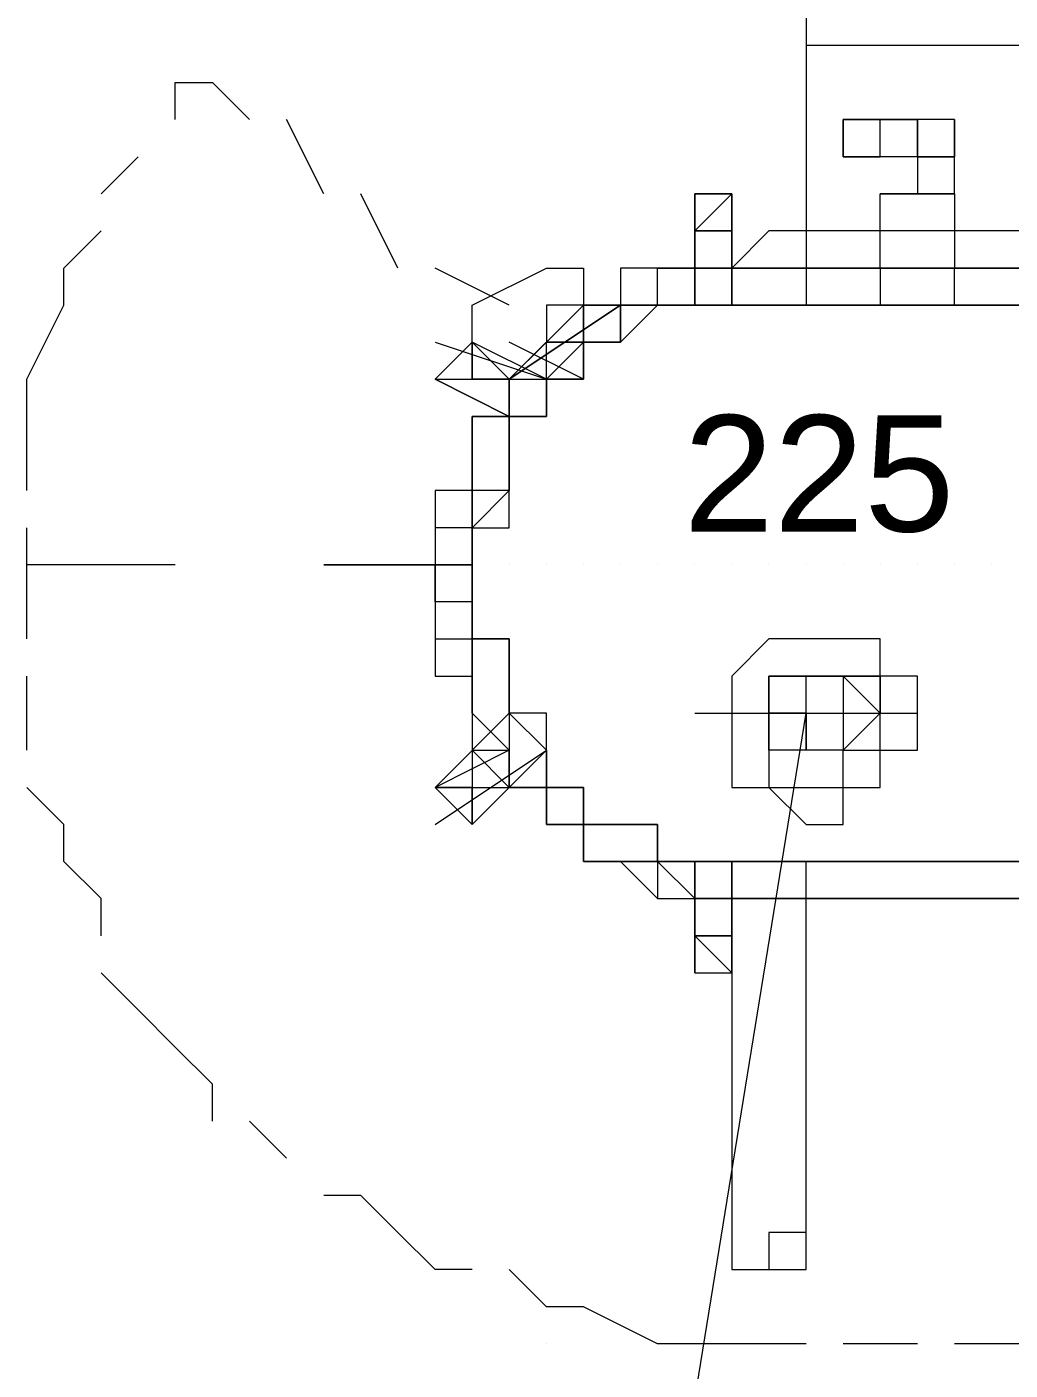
# Model space of a CAD drawing. Header units: inches. Extents: x 5 to 1823, y 18 to 726.
# Drawn here: x 487.972 to 488.567, y 292.79 to 293.603 of the extents above; entities that cross this region are included whole.
import ezdxf

# ---------------------------------------------------------------- set-up
doc = ezdxf.new("R2010")
doc.units = ezdxf.units.IN
doc.header["$MEASUREMENT"] = 0
doc.layers.add('PDF2_PDF_Layer 1', color=7, linetype='Continuous')
doc.layers.add('PDF2_Texto', color=1, linetype='Continuous')
doc.layers.add('PDF2_TUB-ELETRICA', color=7, linetype='Continuous', true_color=0x7fbfff)
doc.styles.add('PDF Arial', font='arial.ttf')

msp = doc.modelspace()

# ---------------------------------------------------------------- hatches: boundary and pattern name
at = {"layer": 'PDF2_PDF_Layer 1', "transparency": 33554559}
h = msp.add_hatch(color=256, dxfattribs=at)
h.paths.add_polyline_path([(488.28613, 292.80566), (488.28613, 292.82811), (488.28613, 292.80566)], flags=0)
h.paths.add_polyline_path([(488.28613, 292.80566), (488.28613, 292.80566), (488.28613, 292.80566)], flags=0)
h.paths.add_polyline_path([(488.28613, 292.80566), (488.28613, 292.80566), (488.28613, 292.80566)], flags=0)
h.paths.add_polyline_path([(488.28613, 292.80566), (488.28613, 292.80566), (488.28613, 292.80566)], flags=0)
h.paths.add_polyline_path([(488.28613, 292.80566), (488.28613, 292.80566), (488.28613, 292.80566)], flags=0)
h.paths.add_polyline_path([(488.28613, 292.80566), (488.28613, 292.80566), (488.28613, 292.80566)], flags=0)
h.paths.add_polyline_path([(488.28613, 292.80566), (488.28613, 292.80566), (488.28613, 292.80566)], flags=0)
h.paths.add_polyline_path([(488.28613, 292.80566), (488.28613, 292.80566), (488.28613, 292.80566)], flags=0)
h.paths.add_polyline_path([(488.28613, 292.80566), (488.28613, 292.80566), (488.28613, 292.80566)], flags=0)
h.paths.add_polyline_path([(488.28613, 292.80566), (488.28613, 292.80566), (488.28613, 292.80566)], flags=0)
h.paths.add_polyline_path([(488.28613, 292.80566), (488.28613, 292.80566), (488.28613, 292.80566)], flags=0)
h.paths.add_polyline_path([(488.28613, 292.80566), (488.28613, 292.80566), (488.28613, 292.80566)], flags=0)
h.paths.add_polyline_path([(488.28613, 292.80566), (488.28613, 292.80566), (488.28613, 292.80566)], flags=0)
h.paths.add_polyline_path([(488.28613, 292.80566), (488.28613, 292.80566), (488.28613, 292.80566)], flags=0)
h.paths.add_polyline_path([(488.28613, 292.80566), (488.28613, 292.80566), (488.28613, 292.80566)], flags=0)
h.paths.add_polyline_path([(488.28613, 292.80566), (488.28613, 292.80566), (488.28613, 292.80566)], flags=0)
h.paths.add_polyline_path([(488.28613, 292.80566), (488.28613, 292.80566), (488.28613, 292.80566)], flags=0)
h.paths.add_polyline_path([(488.28613, 292.80566), (488.28613, 292.80566), (488.28613, 292.80566)], flags=0)
h.paths.add_polyline_path([(488.28613, 292.80566), (488.28613, 292.80566), (488.28613, 292.80566)], flags=0)
h.paths.add_polyline_path([(488.28613, 292.80566), (488.28613, 292.80566), (488.28613, 292.80566)], flags=0)
h.paths.add_polyline_path([(488.28613, 292.80566), (488.28613, 292.80566), (488.28613, 292.80566)], flags=0)
h.paths.add_polyline_path([(488.28613, 292.80566), (488.28613, 292.80566), (488.28613, 292.80566)], flags=0)
h.paths.add_polyline_path([(488.28613, 292.80566), (488.28613, 292.80566), (488.28613, 292.80566)], flags=0)
h.paths.add_polyline_path([(488.28613, 292.80566), (488.28613, 292.80566), (488.28613, 292.80566)], flags=0)
h.paths.add_polyline_path([(488.28613, 292.80566), (488.28613, 292.80566), (488.28613, 292.80566)], flags=0)
h.paths.add_polyline_path([(488.28613, 292.80566), (488.28613, 292.80566), (488.28613, 292.80566)], flags=0)
h.paths.add_polyline_path([(488.28613, 292.80566), (488.28613, 292.80566), (488.28613, 292.80566)], flags=0)
h.paths.add_polyline_path([(488.28613, 292.80566), (488.28613, 292.80566), (488.28613, 292.80566)], flags=0)
h.paths.add_polyline_path([(488.28613, 292.80566), (488.28613, 292.80566), (488.28613, 292.80566)], flags=0)
h.paths.add_polyline_path([(488.28613, 292.80566), (488.28613, 292.80566), (488.28613, 292.80566)], flags=0)
h.paths.add_polyline_path([(488.28613, 292.80566), (488.28613, 292.80566), (488.28613, 292.80566)], flags=0)
h.paths.add_polyline_path([(488.28613, 292.80566), (488.28613, 292.80566), (488.28613, 292.80566)], flags=0)
h.paths.add_polyline_path([(488.28613, 292.80566), (488.28613, 292.80566), (488.28613, 292.80566)], flags=0)
h.paths.add_polyline_path([(488.28613, 292.80566), (488.28613, 292.80566), (488.28613, 292.80566)], flags=0)
h.paths.add_polyline_path([(488.28613, 292.80566), (488.28613, 292.80566), (488.28613, 292.80566)], flags=0)
h.paths.add_polyline_path([(488.28613, 292.80566), (488.28613, 292.80566), (488.28613, 292.80566)], flags=0)
h.paths.add_polyline_path([(488.28613, 292.80566), (488.28613, 292.80566), (488.28613, 292.80566)], flags=0)
h.paths.add_polyline_path([(488.28613, 292.80566), (488.28613, 292.80566), (488.28613, 292.80566)], flags=0)
h.paths.add_polyline_path([(488.28613, 292.80566), (488.28613, 292.80566), (488.28613, 292.80566)], flags=0)
h.paths.add_polyline_path([(488.28613, 292.80566), (488.28613, 292.80566), (488.28613, 292.80566)], flags=0)
h.paths.add_polyline_path([(488.28613, 292.80566), (488.28613, 292.80566), (488.28613, 292.80566)], flags=0)
h.paths.add_polyline_path([(488.28613, 292.80566), (488.28613, 292.80566), (488.28613, 292.80566)], flags=0)
h.paths.add_polyline_path([(488.28613, 292.80566), (488.28613, 292.80566), (488.28613, 292.80566)], flags=0)

# ---------------------------------------------------------------- linework, layer by layer
at = {"layer": 'PDF2_PDF_Layer 1', "lineweight": 5}
for points in [[(488.44329, 293.43431), (488.91478, 293.43431), (488.91478, 293.59148), (488.91478, 293.61393), (488.44329, 293.61393), (488.44329, 293.59148)], [(488.48819, 293.52412), (488.46574, 293.52412), (488.46574, 293.54657), (488.48819, 293.54657), (488.46574, 293.54657), (488.46574, 293.52412)], [(488.51065, 293.54657), (488.51065, 293.52412), (488.51065, 293.54657), (488.51065, 293.52412), (488.48819, 293.52412), (488.48819, 293.54657), (488.51065, 293.54657), (488.51065, 293.52412)], [(488.51065, 293.50167), (488.5331, 293.50167), (488.5331, 293.52412), (488.51065, 293.52412)], [(488.48819, 293.45676), (488.48819, 293.50167), (488.51065, 293.50167), (488.5331, 293.50167), (488.5331, 293.45676)], [(488.30858, 293.45676), (488.30858, 293.43431), (488.33103, 293.43431), (488.26367, 293.38941), (488.24122, 293.41186), (488.24122, 293.43431), (488.28613, 293.45676)], [(488.5331, 293.45676), (488.48819, 293.45676), (488.48819, 293.43431), (488.5331, 293.43431)], [(488.42084, 293.18734), (488.42084, 293.16489), (488.42084, 293.14244), (488.44329, 293.14244), (488.46574, 293.14244), (488.46574, 293.16489), (488.48819, 293.16489), (488.48819, 293.18734), (488.48819, 293.20979), (488.46574, 293.20979), (488.44329, 293.20979), (488.42084, 293.20979)], [(488.42084, 293.18734), (488.42084, 293.16489), (488.42084, 293.14244), (488.44329, 293.14244), (488.46574, 293.14244), (488.46574, 293.16489), (488.48819, 293.16489), (488.48819, 293.18734), (488.48819, 293.20979), (488.46574, 293.20979), (488.44329, 293.20979), (488.42084, 293.20979)], [(488.44329, 293.20979), (488.46574, 293.20979), (488.46574, 293.16489), (488.44329, 293.16489), (488.44329, 293.18734)], [(488.44329, 293.18734), (488.44329, 293.16489), (488.44329, 293.18734), (488.44329, 293.16489)], [(488.39839, 293.09753), (488.39839, 292.85056), (488.44329, 292.85056), (488.44329, 293.09753)], [(488.39839, 293.05263), (488.37593, 293.05263), (488.37593, 293.07508), (488.39839, 293.07508)], [(488.42084, 292.87301), (488.42084, 292.85056), (488.44329, 292.85056), (488.44329, 292.87301)]]:
    msp.add_lwpolyline(points, close=True, dxfattribs=at)
for points in [[(488.91478, 293.43431), (488.91478, 293.59148), (488.44329, 293.59148), (488.44329, 293.43431)], [(488.06161, 293.54657), (488.06161, 293.56902), (488.08406, 293.56902), (488.10651, 293.54657)], [(488.15141, 293.50167), (488.12896, 293.54657)], [(488.51065, 293.52412), (488.5331, 293.52412), (488.5331, 293.54657), (488.51065, 293.54657), (488.48819, 293.54657)], [(488.51065, 293.52412), (488.51065, 293.54657), (488.51065, 293.52412)], [(488.5331, 293.54657), (488.5331, 293.52412), (488.5331, 293.54657)], [(488.5331, 293.54657), (488.5331, 293.54657)], [(488.0167, 293.50167), (488.03915, 293.52412)], [(488.51065, 293.52412), (488.51065, 293.52412)], [(488.5331, 293.52412), (488.5331, 293.52412)], [(488.19632, 293.45676), (488.17387, 293.50167)], [(488.37593, 293.47922), (488.39839, 293.50167), (488.37593, 293.50167), (488.37593, 293.47922), (488.39839, 293.50167), (488.37593, 293.50167), (488.37593, 293.43431), (488.37593, 293.50167), (488.39839, 293.50167), (488.39839, 293.43431), (488.39839, 293.50167)], [(488.37593, 293.50167), (488.37593, 293.50167)], [(488.39839, 293.50167), (488.39839, 293.50167)], [(488.39839, 293.50167), (488.39839, 293.50167)], [(488.48819, 293.50167), (488.5331, 293.50167), (488.51065, 293.50167), (488.5331, 293.50167), (488.48819, 293.50167), (488.51065, 293.50167)], [(487.9718, 293.32205), (487.9718, 293.3445), (487.9718, 293.36696), (487.9718, 293.38941), (487.99425, 293.43431), (487.99425, 293.45676), (488.0167, 293.47922)], [(488.93723, 293.47922), (488.42084, 293.47922), (488.39839, 293.45676), (488.37593, 293.45676), (488.35348, 293.45676), (488.33103, 293.45676), (488.33103, 293.43431), (488.30858, 293.43431), (488.28613, 293.43431), (488.28613, 293.41186), (488.26367, 293.38941), (488.26367, 293.36696), (488.24122, 293.36696), (488.24122, 293.3445), (488.24122, 293.32205), (488.21877, 293.32205), (488.21877, 293.2996), (488.21877, 293.27715), (488.21877, 293.2547), (488.21877, 293.23224), (488.21877, 293.20979), (488.24122, 293.20979), (488.24122, 293.18734), (488.24122, 293.16489), (488.26367, 293.16489), (488.26367, 293.14244), (488.28613, 293.14244), (488.28613, 293.11998), (488.30858, 293.11998), (488.30858, 293.09753), (488.33103, 293.09753), (488.35348, 293.07508), (488.37593, 293.07508), (488.39839, 293.07508), (488.42084, 293.07508), (488.93723, 293.07508)], [(488.39839, 293.47922), (488.37593, 293.47922), (488.39839, 293.47922)], [(488.93723, 293.45676), (488.42084, 293.45676), (488.39839, 293.45676), (488.37593, 293.45676), (488.35348, 293.45676), (488.33103, 293.45676), (488.33103, 293.43431), (488.30858, 293.43431), (488.30858, 293.41186), (488.28613, 293.41186), (488.26367, 293.38941), (488.26367, 293.36696), (488.24122, 293.36696), (488.24122, 293.3445), (488.24122, 293.32205), (488.24122, 293.2996), (488.21877, 293.2996), (488.21877, 293.27715), (488.21877, 293.2547), (488.21877, 293.23224), (488.24122, 293.23224), (488.24122, 293.20979), (488.24122, 293.18734), (488.24122, 293.16489), (488.26367, 293.16489), (488.26367, 293.14244), (488.28613, 293.14244), (488.28613, 293.11998), (488.30858, 293.11998), (488.30858, 293.09753), (488.33103, 293.09753), (488.35348, 293.09753), (488.35348, 293.07508), (488.37593, 293.07508), (488.39839, 293.07508), (488.42084, 293.07508), (488.93723, 293.07508), (488.42084, 293.07508), (488.39839, 293.07508), (488.37593, 293.07508), (488.35348, 293.09753), (488.33103, 293.09753), (488.30858, 293.09753), (488.30858, 293.11998), (488.28613, 293.11998), (488.28613, 293.14244), (488.26367, 293.14244), (488.26367, 293.16489), (488.24122, 293.18734), (488.24122, 293.20979), (488.24122, 293.23224), (488.24122, 293.2547), (488.21877, 293.2547), (488.21877, 293.27715), (488.24122, 293.27715), (488.24122, 293.2996), (488.24122, 293.32205), (488.24122, 293.3445), (488.24122, 293.36696), (488.26367, 293.36696), (488.26367, 293.38941), (488.28613, 293.38941), (488.28613, 293.41186), (488.30858, 293.41186), (488.30858, 293.43431), (488.33103, 293.43431), (488.35348, 293.43431), (488.35348, 293.45676), (488.37593, 293.45676), (488.39839, 293.45676), (488.42084, 293.45676), (488.93723, 293.45676)], [(488.26367, 293.43431), (488.21877, 293.45676)], [(488.30858, 293.45676), (488.30858, 293.45676)], [(488.39839, 293.45676), (488.37593, 293.45676)], [(488.48819, 293.45676), (488.48819, 293.45676)], [(488.5331, 293.45676), (488.48819, 293.45676), (488.5331, 293.45676)], [(488.48819, 293.45676), (488.48819, 293.45676)], [(488.5331, 293.45676), (488.5331, 293.45676)], [(488.93723, 293.09753), (488.42084, 293.09753), (488.39839, 293.09753), (488.37593, 293.09753), (488.35348, 293.09753), (488.35348, 293.11998), (488.33103, 293.11998), (488.30858, 293.11998), (488.30858, 293.14244), (488.28613, 293.14244), (488.28613, 293.16489), (488.28613, 293.18734), (488.26367, 293.18734), (488.26367, 293.20979), (488.26367, 293.23224), (488.24122, 293.23224), (488.24122, 293.2547), (488.24122, 293.27715), (488.24122, 293.2996), (488.26367, 293.2996), (488.26367, 293.32205), (488.26367, 293.3445), (488.26367, 293.36696), (488.28613, 293.36696), (488.28613, 293.38941), (488.30858, 293.38941), (488.30858, 293.41186), (488.33103, 293.41186), (488.35348, 293.43431), (488.37593, 293.43431), (488.39839, 293.43431), (488.42084, 293.43431), (488.93723, 293.43431)], [(488.93723, 293.43431), (488.42084, 293.43431), (488.39839, 293.43431), (488.37593, 293.43431), (488.35348, 293.43431), (488.33103, 293.43431), (488.33103, 293.41186), (488.30858, 293.41186), (488.30858, 293.38941), (488.28613, 293.38941), (488.28613, 293.36696), (488.26367, 293.36696), (488.26367, 293.3445), (488.26367, 293.32205), (488.24122, 293.32205), (488.24122, 293.2996), (488.24122, 293.27715), (488.24122, 293.2547), (488.24122, 293.23224), (488.26367, 293.23224), (488.26367, 293.20979), (488.26367, 293.18734), (488.28613, 293.16489), (488.28613, 293.14244), (488.30858, 293.14244), (488.30858, 293.11998), (488.33103, 293.11998), (488.35348, 293.11998), (488.35348, 293.09753), (488.37593, 293.09753), (488.39839, 293.09753), (488.42084, 293.09753), (488.93723, 293.09753), (488.42084, 293.09753), (488.39839, 293.09753), (488.37593, 293.09753), (488.35348, 293.09753), (488.35348, 293.11998), (488.33103, 293.11998), (488.30858, 293.11998), (488.30858, 293.14244), (488.28613, 293.14244), (488.28613, 293.16489), (488.26367, 293.18734), (488.26367, 293.20979), (488.26367, 293.23224), (488.24122, 293.23224), (488.24122, 293.2547), (488.24122, 293.27715), (488.24122, 293.2996), (488.26367, 293.32205), (488.26367, 293.3445), (488.26367, 293.36696), (488.28613, 293.36696), (488.28613, 293.38941), (488.30858, 293.38941), (488.30858, 293.41186), (488.33103, 293.41186), (488.33103, 293.43431), (488.35348, 293.43431), (488.37593, 293.43431), (488.39839, 293.43431), (488.42084, 293.43431), (488.93723, 293.43431)], [(488.24122, 293.43431), (488.24122, 293.43431)], [(488.42084, 293.43431), (488.39839, 293.43431), (488.37593, 293.43431), (488.35348, 293.43431), (488.33103, 293.41186), (488.30858, 293.41186), (488.30858, 293.38941), (488.26367, 293.41186)], [(488.30858, 293.43431), (488.26367, 293.38941), (488.33103, 293.43431)], [(488.30858, 293.43431), (488.30858, 293.43431)], [(488.33103, 293.43431), (488.33103, 293.43431)], [(488.48819, 293.43431), (488.48819, 293.43431)], [(488.5331, 293.43431), (488.5331, 293.43431)], [(488.21877, 293.41186), (488.28613, 293.38941), (488.24122, 293.41186), (488.21877, 293.38941), (488.26367, 293.36696), (488.21877, 293.38941), (488.24122, 293.38941), (488.24122, 293.41186), (488.21877, 293.38941), (488.24122, 293.41186), (488.24122, 293.38941)], [(488.24122, 293.41186), (488.24122, 293.41186)], [(488.28613, 293.38941), (488.30858, 293.41186), (488.28613, 293.38941)], [(488.30858, 293.41186), (488.30858, 293.41186)], [(488.21877, 293.38941), (488.21877, 293.38941)], [(488.24122, 293.38941), (488.26367, 293.38941), (488.24122, 293.38941)], [(488.26367, 293.36696), (488.26367, 293.38941)], [(488.26367, 293.38941), (488.26367, 293.38941)], [(488.28613, 293.38941), (488.28613, 293.38941)], [(487.9718, 293.23224), (487.9718, 293.2547), (487.9718, 293.27715), (487.9718, 293.2996)], [(487.9718, 293.2996), (487.9718, 293.2996)], [(488.06161, 293.27715), (487.9718, 293.27715)], [(488.15141, 293.27715), (488.24122, 293.27715), (488.15141, 293.27715)], [(488.17387, 293.27715), (488.17387, 293.27715)], [(488.26367, 293.27715), (488.26367, 293.27715)], [(488.28613, 293.27715), (488.28613, 293.27715)], [(488.30858, 293.27715), (488.30858, 293.27715)], [(488.33103, 293.27715), (488.33103, 293.27715)], [(488.35348, 293.27715), (488.35348, 293.27715)], [(488.37593, 293.27715), (488.37593, 293.27715)], [(488.39839, 293.27715), (488.39839, 293.27715)], [(488.42084, 293.27715), (488.42084, 293.27715)], [(488.44329, 293.27715), (488.44329, 293.27715)], [(488.46574, 293.27715), (488.46574, 293.27715)], [(488.48819, 293.27715), (488.48819, 293.27715)], [(488.51065, 293.27715), (488.51065, 293.27715)], [(488.5331, 293.27715), (488.5331, 293.27715)], [(488.55555, 293.27715), (488.55555, 293.27715)], [(488.37593, 293.18734), (488.39839, 293.18734), (488.39839, 293.16489), (488.39839, 293.14244), (488.42084, 293.14244), (488.44329, 293.11998), (488.46574, 293.11998), (488.46574, 293.14244), (488.48819, 293.14244), (488.48819, 293.16489), (488.51065, 293.16489), (488.51065, 293.18734), (488.51065, 293.20979), (488.48819, 293.20979), (488.48819, 293.23224), (488.46574, 293.23224), (488.44329, 293.23224), (488.42084, 293.23224), (488.39839, 293.20979), (488.39839, 293.18734), (488.42084, 293.18734), (488.44329, 293.18734), (488.46574, 293.18734), (488.48819, 293.18734), (488.51065, 293.18734)], [(487.9718, 293.16489), (487.9718, 293.18734), (487.9718, 293.20979)], [(488.44329, 293.18734), (488.42084, 293.18734), (488.42084, 293.20979), (488.44329, 293.20979), (488.46574, 293.20979), (488.46574, 293.18734), (488.48819, 293.18734), (488.46574, 293.16489), (488.44329, 293.16489), (488.42084, 293.16489), (488.42084, 293.18734), (488.42084, 293.16489), (488.42084, 293.14244), (488.44329, 293.14244), (488.46574, 293.14244)], [(488.42084, 293.20979), (488.44329, 293.20979)], [(488.44329, 293.20979), (488.44329, 293.20979)], [(488.46574, 293.16489), (488.48819, 293.16489), (488.48819, 293.18734), (488.46574, 293.20979), (488.46574, 293.18734)], [(488.46574, 293.20979), (488.48819, 293.20979), (488.48819, 293.18734)], [(488.21877, 293.11998), (488.28613, 293.16489), (488.24122, 293.11998), (488.21877, 293.14244), (488.26367, 293.18734), (488.26367, 293.16489), (488.21877, 293.14244), (488.24122, 293.14244), (488.24122, 293.11998), (488.24122, 293.14244), (488.26367, 293.14244), (488.24122, 293.16489), (488.24122, 293.14244), (488.21877, 293.14244), (488.24122, 293.11998)], [(488.44329, 293.18734), (488.42084, 293.18734), (488.44329, 293.18734)], [(488.42084, 293.18734), (488.42084, 293.18734)], [(488.44329, 293.18734), (488.44329, 293.18734)], [(488.26367, 293.16489), (488.26367, 293.14244)], [(488.28613, 293.16489), (488.28613, 293.14244)], [(488.44329, 293.16489), (488.44329, 293.16489)], [(488.46574, 293.16489), (488.46574, 293.16489)], [(488.46574, 293.16489), (488.46574, 293.16489)], [(488.46574, 293.16489), (488.46574, 293.16489)], [(488.48819, 293.16489), (488.48819, 293.16489)], [(488.0167, 293.05263), (488.0167, 293.07508), (487.99425, 293.09753), (487.99425, 293.11998), (487.9718, 293.14244)], [(488.21877, 293.14244), (488.21877, 293.14244)], [(488.24122, 293.11998), (488.24122, 293.11998)], [(488.37593, 293.03018), (488.37593, 293.09753), (488.37593, 293.03018), (488.39839, 293.03018), (488.39839, 293.09753), (488.39839, 293.03018), (488.39839, 293.05263), (488.37593, 293.05263), (488.39839, 293.03018), (488.37593, 293.05263), (488.39839, 293.05263)], [(488.37593, 293.09753), (488.37593, 293.09753)], [(488.39839, 293.09753), (488.39839, 293.09753)], [(488.39839, 293.07508), (488.37593, 293.07508)], [(488.37593, 293.05263), (488.37593, 293.05263)], [(488.39839, 293.05263), (488.39839, 293.05263)], [(488.08406, 292.94037), (488.08406, 292.96282), (488.06161, 292.98527), (488.03915, 293.00772), (488.0167, 293.03018)], [(488.12896, 292.91792), (488.10651, 292.94037)], [(488.24122, 292.85056), (488.21877, 292.85056), (488.19632, 292.87301), (488.17387, 292.89546), (488.15141, 292.89546)], [(488.44329, 292.80566), (488.42084, 292.80566), (488.39839, 292.80566), (488.37593, 292.80566), (488.35348, 292.80566), (488.30858, 292.82811), (488.28613, 292.82811), (488.26367, 292.85056)], [(488.51065, 292.80566), (488.46574, 292.80566)], [(488.578, 292.80566), (488.5331, 292.80566)]]:
    msp.add_lwpolyline(points, dxfattribs=at)
at = {"layer": 'PDF2_PDF_Layer 1', "lineweight": 0}
msp.add_lwpolyline([(488.28613, 292.82811), (488.28613, 292.82811), (488.28613, 292.82811)], dxfattribs=at)
msp.add_lwpolyline([(488.28613, 292.82811), (488.28613, 292.82811), (488.28613, 292.82811)], dxfattribs=at)
msp.add_lwpolyline([(488.28613, 292.82811), (488.28613, 292.82811), (488.28613, 292.82811)], dxfattribs=at)
msp.add_lwpolyline([(488.28613, 292.82811), (488.28613, 292.82811), (488.28613, 292.82811)], dxfattribs=at)
msp.add_lwpolyline([(488.28613, 292.82811), (488.28613, 292.82811), (488.28613, 292.82811)], dxfattribs=at)
msp.add_lwpolyline([(488.28613, 292.82811), (488.28613, 292.82811), (488.28613, 292.82811)], dxfattribs=at)
msp.add_lwpolyline([(488.28613, 292.82811), (488.28613, 292.82811), (488.28613, 292.82811)], dxfattribs=at)
msp.add_lwpolyline([(488.28613, 292.82811), (488.28613, 292.82811), (488.28613, 292.82811)], dxfattribs=at)
msp.add_lwpolyline([(488.28613, 292.82811), (488.28613, 292.82811), (488.28613, 292.82811)], dxfattribs=at)
msp.add_lwpolyline([(488.28613, 292.82811), (488.28613, 292.82811), (488.28613, 292.82811)], dxfattribs=at)
msp.add_lwpolyline([(488.28613, 292.82811), (488.28613, 292.82811), (488.28613, 292.82811)], dxfattribs=at)
msp.add_lwpolyline([(488.28613, 292.82811), (488.28613, 292.82811), (488.28613, 292.82811)], dxfattribs=at)
msp.add_lwpolyline([(488.28613, 292.82811), (488.28613, 292.82811), (488.28613, 292.82811)], dxfattribs=at)
msp.add_lwpolyline([(488.28613, 292.82811), (488.28613, 292.82811), (488.28613, 292.82811)], dxfattribs=at)
msp.add_lwpolyline([(488.28613, 292.82811), (488.28613, 292.82811), (488.28613, 292.82811)], dxfattribs=at)
msp.add_lwpolyline([(488.28613, 292.82811), (488.28613, 292.82811), (488.28613, 292.82811)], dxfattribs=at)
msp.add_lwpolyline([(488.28613, 292.82811), (488.28613, 292.82811), (488.28613, 292.82811)], dxfattribs=at)
msp.add_lwpolyline([(488.28613, 292.82811), (488.28613, 292.82811), (488.28613, 292.82811)], dxfattribs=at)
msp.add_lwpolyline([(488.28613, 292.82811), (488.28613, 292.82811), (488.28613, 292.82811)], dxfattribs=at)
msp.add_lwpolyline([(488.28613, 292.82811), (488.28613, 292.82811), (488.28613, 292.82811)], dxfattribs=at)
msp.add_lwpolyline([(488.28613, 292.82811), (488.28613, 292.82811), (488.28613, 292.82811)], dxfattribs=at)
msp.add_lwpolyline([(488.28613, 292.82811), (488.28613, 292.82811), (488.28613, 292.82811)], dxfattribs=at)
msp.add_lwpolyline([(488.28613, 292.82811), (488.28613, 292.82811), (488.28613, 292.82811)], dxfattribs=at)
msp.add_lwpolyline([(488.28613, 292.82811), (488.28613, 292.82811), (488.28613, 292.82811)], dxfattribs=at)
msp.add_lwpolyline([(488.28613, 292.82811), (488.28613, 292.82811), (488.28613, 292.82811)], dxfattribs=at)
msp.add_lwpolyline([(488.28613, 292.82811), (488.28613, 292.82811), (488.28613, 292.82811)], dxfattribs=at)
at = {"layer": 'PDF2_PDF_Layer 1', "lineweight": 9}
msp.add_lwpolyline([(488.28613, 292.80566), (488.28613, 292.80566)], dxfattribs=at)
at = {"layer": 'PDF2_PDF_Layer 1', "transparency": 33554559}
for points in [[(488.28613, 292.82811), (488.28613, 292.80566), (488.28613, 292.80566)], [(488.28613, 292.80566), (488.28613, 292.80566), (488.28613, 292.82811)], [(488.28613, 292.82811), (488.28613, 292.80566), (488.28613, 292.80566)]]:
    msp.add_solid(points, dxfattribs=at)
at = {"layer": 'PDF2_TUB-ELETRICA', "lineweight": 5}
msp.add_lwpolyline([(488.30858, 292.35662), (488.44329, 293.18734)], dxfattribs=at)

# ---------------------------------------------------------------- texts
at = {"layer": 'PDF2_Texto', "color": 7, "insert": (488.36907, 293.29628), "char_height": 0.070394, "attachment_point": 7, "style": 'PDF Arial'}
msp.add_mtext('225', dxfattribs=at)

doc.saveas('drawing.dxf')
